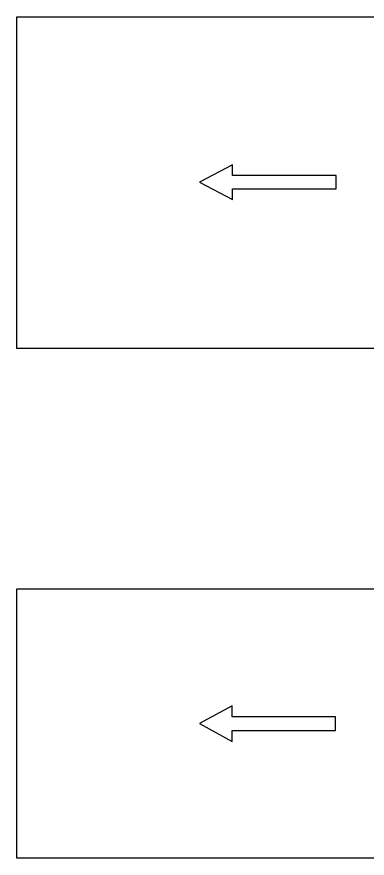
# Model space of a CAD drawing. Header units: millimetres. Extents: x -18594 to 273470, y -238787 to 48452.
# Drawn here: x 31013 to 33294, y -238787 to -233312 of the extents above; entities that cross this region are included whole.
import ezdxf

# ---------------------------------------------------------------- set-up
doc = ezdxf.new("R2010")
doc.units = ezdxf.units.MM
for name, color, linetype, lineweight in [('AM_BOR', 4, 'Continuous', 25), ('Xref AGV layout$0$AM_BOR', 4, 'Continuous', 25), ('Xref AGV layout$0$Cont 3.5', 40, 'Continuous', 25)]:
    doc.layers.add(name, color=color, linetype=linetype, lineweight=lineweight)

# ---------------------------------------------------------------- blocks, each defined once
blk = doc.blocks.new('Xref AGV layout$0$ARROW')
at = {"layer": 'Xref AGV layout$0$Cont 3.5'}
blk.add_lwpolyline([(0, 0), (24, 13), (24, 5), (100, 5), (100, 0), (100, -5), (24, -5), (24, -13)], close=True, dxfattribs=at)
blk = doc.blocks.new('Xref AGV layout$0$Double AGV')
blk.add_lwpolyline([(31012.9, -233312), (37805.7, -233312), (37805.7, -235469.6), (31012.9, -235469.6)], close=True)
at = {"layer": 'Xref AGV layout$0$AM_BOR', "xscale": -8.887187737214845, "yscale": 8.713014800014207, "zscale": 8.887187737214845, "rotation": 180}
blk.add_blockref('Xref AGV layout$0$ARROW', (32202.8, -234387.8), dxfattribs=at)
blk = doc.blocks.new('Xref AGV layout$0$AGV single reverse')
blk.add_lwpolyline([(31012.9, -237035.4), (37046.1, -237035.4), (37046.1, -238787.4), (31012.9, -238787.4)], close=True)
at = {"xscale": 8.843813117069658, "yscale": -8.917464583500987, "zscale": 8.843813117069658}
blk.add_blockref('Xref AGV layout$0$ARROW', (32202.8, -237911.4), dxfattribs=at)
blk = doc.blocks.new('Xref AGV layout')
for name in ['Xref AGV layout$0$Double AGV', 'Xref AGV layout$0$AGV single reverse']:
    blk.add_blockref(name, (0, 0))

msp = doc.modelspace()

# ---------------------------------------------------------------- block references
at = {"layer": 'AM_BOR'}
msp.add_blockref('Xref AGV layout', (0, 0), dxfattribs=at)

doc.saveas('drawing.dxf')
